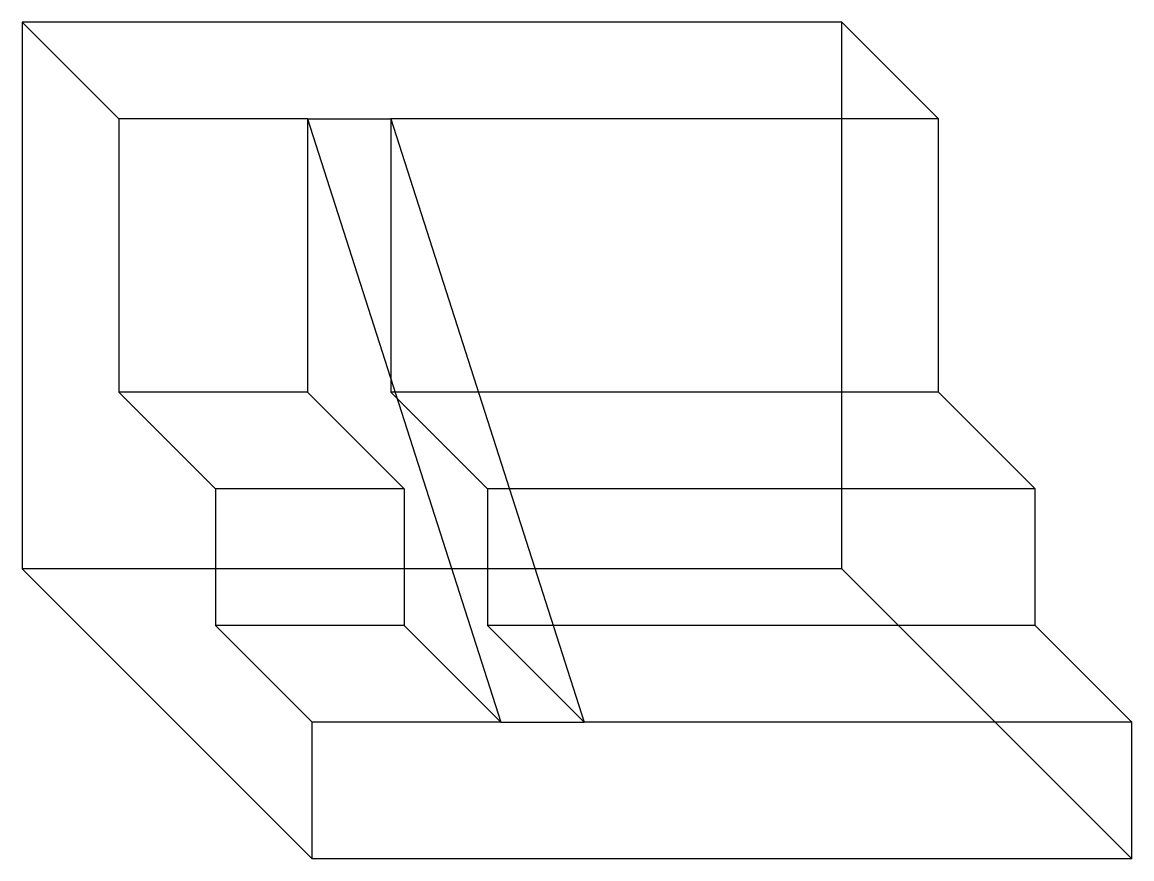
# Model space of a CAD drawing. Header units: millimetres. Extents: x 2360 to 2563, y 1536 to 1689.
import ezdxf

# ---------------------------------------------------------------- set-up
doc = ezdxf.new("R2010")
doc.units = ezdxf.units.MM

msp = doc.modelspace()

# ---------------------------------------------------------------- linework, layer by layer
for p, q in [((2510.34, 1689.05), (2360.34, 1689.05)), ((2360.34, 1689.05), (2360.34, 1589.05)), ((2360.34, 1689.05), (2378.02, 1671.37)), ((2510.34, 1589.05), (2510.34, 1689.05)), ((2510.34, 1689.05), (2528.02, 1671.37)), ((2378.02, 1671.37), (2378.02, 1621.37)), ((2412.57, 1671.37), (2378.02, 1671.37)), ((2412.57, 1671.37), (2412.57, 1621.37)), ((2412.57, 1671.37), (2447.92, 1561.02)), ((2412.57, 1671.37), (2427.81, 1671.37)), ((2528.02, 1671.37), (2427.81, 1671.37)), ((2427.81, 1671.37), (2427.81, 1621.37)), ((2427.81, 1671.37), (2463.16, 1561.02)), ((2528.02, 1621.37), (2528.02, 1671.37)), ((2378.02, 1621.37), (2395.7, 1603.7)), ((2412.57, 1621.37), (2378.02, 1621.37)), ((2412.57, 1621.37), (2430.25, 1603.7)), ((2528.02, 1621.37), (2427.81, 1621.37)), ((2427.81, 1621.37), (2445.48, 1603.7)), ((2528.02, 1621.37), (2545.7, 1603.7)), ((2395.7, 1603.7), (2395.7, 1578.7)), ((2430.25, 1603.7), (2395.7, 1603.7)), ((2430.25, 1603.7), (2430.25, 1578.7)), ((2545.7, 1603.7), (2445.48, 1603.7)), ((2445.48, 1603.7), (2445.48, 1578.7)), ((2545.7, 1578.7), (2545.7, 1603.7)), ((2510.34, 1589.05), (2360.34, 1589.05)), ((2360.34, 1589.05), (2413.38, 1536.02)), ((2510.34, 1589.05), (2563.38, 1536.02)), ((2430.25, 1578.7), (2395.7, 1578.7)), ((2395.7, 1578.7), (2413.38, 1561.02)), ((2430.25, 1578.7), (2447.92, 1561.02)), ((2545.7, 1578.7), (2445.48, 1578.7)), ((2445.48, 1578.7), (2463.16, 1561.02)), ((2545.7, 1578.7), (2563.38, 1561.02)), ((2447.92, 1561.02), (2413.38, 1561.02)), ((2413.38, 1536.02), (2413.38, 1561.02)), ((2447.92, 1561.02), (2463.16, 1561.02)), ((2563.38, 1561.02), (2463.16, 1561.02)), ((2563.38, 1536.02), (2563.38, 1561.02)), ((2563.38, 1536.02), (2413.38, 1536.02))]:
    msp.add_line(p, q)

doc.saveas('drawing.dxf')
